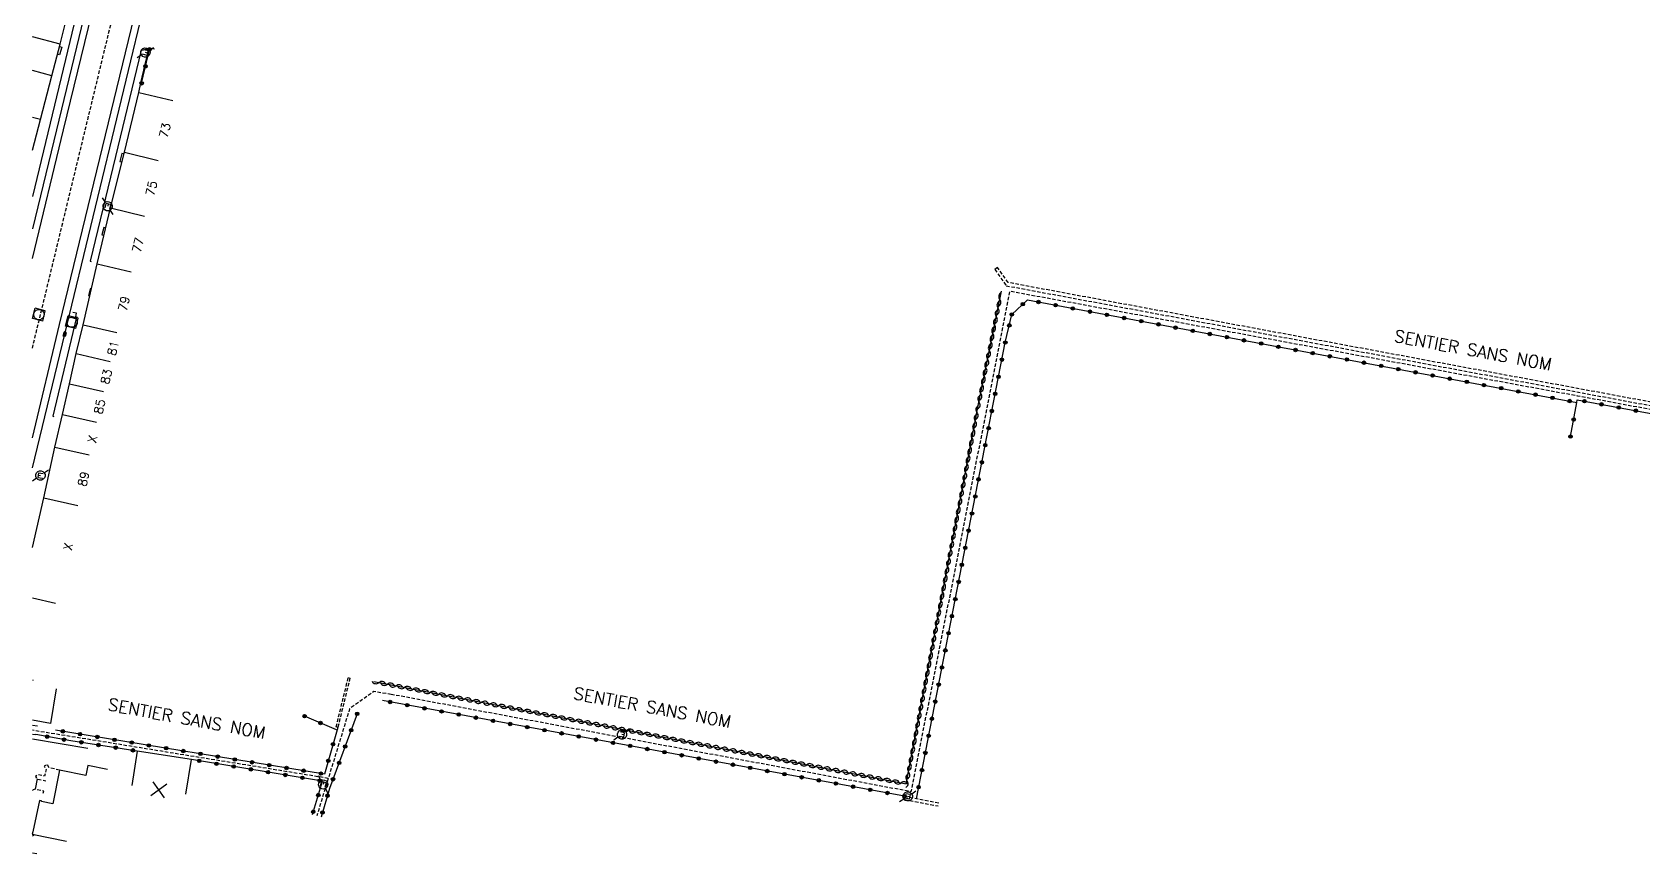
# Model space of a CAD drawing. Header units: millimetres. Extents: x 104999 to 106000, y 137000 to 138000.
# Drawn here: x 105000 to 105231, y 137239.5 to 137357.4 of the extents above; entities that cross this region are included whole.
import ezdxf
from ezdxf.enums import TextEntityAlignment as Align

# ---------------------------------------------------------------- set-up
doc = ezdxf.new("R2010")
doc.units = ezdxf.units.MM
doc.linetypes.add('DASHED', pattern=[0.75, 0.5, -0.25])
doc.layers.get('0').update_dxf_attribs({"linetype": 'CONTINUOUS'})
for name, color, linetype in [('W0001', 6, 'DASHED'), ('W0008', 7, 'CONTINUOUS'), ('W0100', 7, 'CONTINUOUS'), ('W0105', 7, 'CONTINUOUS'), ('W0112', 1, 'DASHED'), ('W0310', 3, 'CONTINUOUS'), ('W0322', 7, 'CONTINUOUS'), ('W0334', 7, 'CONTINUOUS'), ('W0400', 7, 'CONTINUOUS'), ('W0420', 7, 'CONTINUOUS'), ('W0471', 7, 'CONTINUOUS'), ('W0989', 7, 'CONTINUOUS'), ('W0991', 7, 'CONTINUOUS'), ('W1102', 7, 'CONTINUOUS')]:
    doc.layers.add(name, color=color, linetype=linetype)
doc.styles.get("Standard").update_dxf_attribs({"font": 'romans.shx', "width": 0.85})

# ---------------------------------------------------------------- blocks, each defined once
blk = doc.blocks.new('T420')
for p, q in [((0.75, 0.75), (-0.75, 0.75)), ((-0.75, 0.75), (-0.75, -0.75)), ((0.75, 0.75), (0.75, -0.75)), ((0.75, -0.75), (-0.75, -0.75))]:
    blk.add_line(p, q)
blk.add_ellipse((0, 0), major_axis=(-0.53, 0.53), ratio=1, start_param=3.926991, end_param=10.210176)
blk = doc.blocks.new('T471')
for p, q in [((-0.333334, 0.333334), (-0.333334, -0.333334)), ((-0.333334, 0.333334), (0.333334, 0.333334)), ((-0.333334, 0), (0, 0)), ((0.500001, 0.500001), (1.000002, 1.000002)), ((-0.500001, -0.500001), (-1.000002, -1.000002)), ((-0.333334, -0.333334), (0.333334, -0.333334))]:
    blk.add_line(p, q)
blk.add_ellipse((0, 0), major_axis=(0.471405, 0.471405), ratio=1, start_param=5.4977871438, end_param=11.780972451)
blk = doc.blocks.new('T400')
for p, q in [((-0.15, 0.3), (0.15, 0.3)), ((-0.15, -0.25), (-0.15, 0.3)), ((-0.15, 0.15), (0.15, 0.15)), ((-0.15, 0), (0.15, 0)), ((0.15, 0.3), (0.15, -0.25)), ((-0.15, -0.15), (0.15, -0.15)), ((-0.15, -0.25), (-0.15, -0.3)), ((-0.15, -0.3), (0.15, -0.3)), ((0.15, -0.3), (0.15, -0.25))]:
    blk.add_line(p, q)
blk = doc.blocks.new('t322o')
at = {"color": 0, "linetype": 'Continuous'}
for radius in [0.25, 0.15]:
    blk.add_circle((0, 0), radius, dxfattribs=at)
blk = doc.blocks.new('t310o')
at = {"color": 0, "linetype": 'Continuous'}
for centre, start, end in [((-0.5, 0.38), 216.8699, 323.1304), ((0.5, -0.37), 36.8699, 143.1303)]:
    blk.add_arc(centre, 0.625, start, end, dxfattribs=at)
blk = doc.blocks.new('t991o')
at = {"color": 0, "linetype": 'Continuous'}
for p, q in [((-1, 1), (1, -1)), ((-1, -1), (1, 1))]:
    blk.add_line(p, q, dxfattribs=at)

msp = doc.modelspace()

# ---------------------------------------------------------------- linework, layer by layer
at = {"layer": 'W0001', "flags": 128}
for points in [[(105000, 137312.03), (105001, 137316.17), (105012.92, 137365.42), (105018.51, 137388.54), (105024.67, 137414.11), (105036.4, 137463.39), (105049.15, 137517.94), (105051.88, 137529.7), (105057.93, 137556), (105067.32, 137596.39), (105073.05, 137620.97), (105076.84, 137637.18), (105080.68, 137653.46), (105083.25, 137663.97), (105086.12, 137674.95), (105089.97, 137689.5), (105092.85, 137700.66), (105104.48, 137747.78), (105143.95, 137758.27)], [(105273.62, 137295.61), (105257.27, 137298.57), (105221.63, 137305.18), (105140.17, 137320.2), (105132.29, 137280.17), (105126, 137248.4), (105051.46, 137262.36)], [(105051.46, 137262.36), (105048.95, 137262.77), (105045.5, 137260.3), (105040.79, 137244.95)], [(105042.44, 137250.31), (105000, 137257.21)]]:
    msp.add_lwpolyline(points, dxfattribs=at)
at = {"layer": 'W0008', "flags": 128}
for points in [[(105000, 137324.9), (105004.47, 137343.36), (105011.11, 137370.63)], [(105000, 137299.19), (105003.91, 137315.46), (105015.84, 137364.72)]]:
    msp.add_lwpolyline(points, dxfattribs=at)
at = {"layer": 'W0100', "flags": 128}
for points in [[(105000, 137340.44), (105001.14, 137344.85), (105002.79, 137351.15), (105003.97, 137355.68), (105005.29, 137360.83), (105005.47, 137360.78), (105007, 137367.3), (105008.49, 137373.54), (105010.26, 137380.96), (105012.21, 137389.03), (105012.78, 137391.47), (105007.91, 137392.61)], [(105000, 137283.44), (105001.62, 137290.57), (105003.24, 137297.85), (105004.31, 137302.53), (105005.3, 137306.91), (105006.29, 137311.26), (105007.26, 137315.42), (105009.27, 137324.13), (105011.22, 137332.19), (105013.19, 137340.19), (105015.26, 137348.76), (105020.12, 137347.59)], [(105003.3, 137275.41), (105000, 137276.16)], [(105000, 137264.45), (105000.11, 137264.42)], [(105003.42, 137263.14), (105002.58, 137258.21), (105000, 137258.65)], [(105010.76, 137251.58), (105007.95, 137252.15), (105007.67, 137250.73), (105003.88, 137251.49), (105002.91, 137246.64), (105001.31, 137247), (105001.32, 137247.09), (105001.01, 137247.16), (105000.05, 137242.65), (104999.98, 137242.3), (105004.88, 137241.32)]]:
    msp.add_lwpolyline(points, dxfattribs=at)
at = {"layer": 'W0100'}
msp.add_lwpolyline([(105022.03, 137248.06), (105022.82, 137253), (105015.02, 137254.24), (105014.24, 137249.3)], dxfattribs=at)
at = {"layer": 'W0105', "flags": 128}
for points in [[(105003.88, 137355.32), (105004.23, 137355.24), (105003.9, 137354.14), (105003.59, 137354.22)], [(105013.12, 137339.92), (105012.85, 137339.99), (105012.56, 137338.83), (105012.84, 137338.77)], [(105010.52, 137329.3), (105010.23, 137329.37), (105009.97, 137328.33), (105010.27, 137328.25)], [(105008.44, 137320.54), (105008.28, 137320.58), (105008.05, 137319.61), (105008.22, 137319.57)], [(105000.68, 137250.24), (105000.42, 137248.75)]]:
    msp.add_lwpolyline(points, dxfattribs=at)
at = {"layer": 'W0112'}
for points in [[(105254.3, 137300.18), (105139.96, 137321.46), (105138.44, 137323.63), (105138.04, 137323.34), (105139.67, 137321.01), (105254.21, 137299.69)], [(105129.98, 137246.76), (105125.17, 137247.69), (105125.1, 137247.29), (105129.9, 137246.37)]]:
    msp.add_lwpolyline(points, dxfattribs=at)
msp.add_lwpolyline([(105043.57, 137257.69), (105045.3, 137264.77), (105045.54, 137264.71), (105043.81, 137257.63)], close=True, dxfattribs=at)
at = {"layer": 'W0112', "flags": 128}
for points in [[(105003.88, 137251.49), (105002.44, 137251.83), (105002.11, 137252.32), (105001.69, 137252.04), (105001.99, 137251.57), (105001.74, 137250.63), (105000.81, 137250.82), (105000.46, 137250.59), (105000.68, 137250.24), (105001.95, 137249.96)], [(105001.55, 137248.17), (105001.62, 137248.47), (105000.42, 137248.75), (105000.1, 137248.65), (105000, 137248.53)], [(105000, 137242.63), (105000.05, 137242.65)], [(105000.32, 137242.23), (105000, 137242.03)]]:
    msp.add_lwpolyline(points, dxfattribs=at)
at = {"layer": 'W0310'}
msp.add_lwpolyline([(105048.96, 137264.2), (105125.34, 137249.53), (105135.71, 137304.04), (105138.99, 137320.25)], dxfattribs=at)
at = {"layer": 'W0310', "flags": 128}
for points in [[(105220.6, 137299.36), (105221.51, 137304.27)], [(105000.63, 137239.49), (105000, 137239.6)]]:
    msp.add_lwpolyline(points, dxfattribs=at)
at = {"layer": 'W0322', "flags": 128}
for points in [[(105015.67, 137350.06), (105016.84, 137355.12), (105017.51, 137355.01)], [(105000, 137256.67), (105000.49, 137256.59)], [(105043.81, 137257.63), (105041.89, 137250.92), (105003.33, 137257.23)]]:
    msp.add_lwpolyline(points, dxfattribs=at)
at = {"layer": 'W0322'}
for points in [[(105126.78, 137247.38), (105139.53, 137312.85), (105140.48, 137316.89), (105142.71, 137318.96), (105221.51, 137304.27), (105221.53, 137304.64), (105257.18, 137298.04)], [(105125.08, 137247.77), (105050.21, 137261.47)], [(105043.63, 137257.27), (105039.04, 137259.24)], [(105046.58, 137259.57), (105042.63, 137248.84), (105041.41, 137244.76)], [(105015.02, 137254.24), (105005.53, 137255.72), (105000.49, 137256.59)], [(105040.16, 137245.14), (105041.6, 137249.93), (105022.82, 137253)]]:
    msp.add_lwpolyline(points, dxfattribs=at)
at = {"layer": 'W0334', "flags": 128}
for points in [[(105000, 137294.86), (105004.63, 137314.05), (105016.84, 137364.62), (105022.37, 137387.52), (105028.53, 137413.11), (105040.29, 137462.52), (105053.03, 137517.13), (105055.84, 137529.09), (105061.8, 137554.95), (105068.52, 137583.83), (105071.18, 137595.3), (105077.2, 137621.15), (105080.74, 137636.17), (105084.64, 137652.7), (105088.56, 137668.61), (105093.85, 137688.51), (105096.6, 137699.17), (105101.69, 137719.84)], [(105011.26, 137380.85), (105011.42, 137380.81), (105006.01, 137358.64), (105000, 137333.79)], [(105016.84, 137355.12), (105015.74, 137354.75), (105015.61, 137354.79), (105011.93, 137339.57), (105008.29, 137324.53), (105008.41, 137324.5)], [(105015.26, 137348.76), (105015.54, 137350.11), (105016.62, 137354.55), (105016.68, 137354.56)], [(105015.54, 137350.11), (105015.67, 137350.06)], [(105005.64, 137316.43), (105006.17, 137316.3), (105006.35, 137317.07), (105005.82, 137317.18)], [(105006.48, 137316.44), (105006.33, 137316.48), (105002.91, 137302.29), (105003.07, 137302.26)], [(105000, 137257.96), (105000.74, 137257.83)], [(105000, 137255.98), (105007.97, 137254.66)]]:
    msp.add_lwpolyline(points, dxfattribs=at)
msp.add_lwpolyline([(105056.89, 137650.08), (105071.83, 137645.05, -0.371258), (105073.6, 137640.99), (105073.48, 137640.5), (105069.45, 137623.2), (105065.62, 137606.85), (105059.39, 137579.93), (105057.07, 137569.91), (105048.72, 137533.9), (105045.23, 137518.79), (105038.81, 137491.28), (105032.51, 137464.43), (105022.83, 137423.73), (105014.54, 137389.19), (105009.86, 137369.92), (105003.44, 137343.4), (105000, 137329.17)], format="xyb", dxfattribs=at)
at = {"layer": 'W1102'}
for p, q in [((105003.97, 137355.68), (105000, 137356.72)), ((105002.79, 137351.15), (105000, 137351.88)), ((105001.14, 137344.85), (105000, 137345.15)), ((105013.19, 137340.19), (105018.04, 137339)), ((105011.22, 137332.19), (105016.08, 137331.01)), ((105009.27, 137324.13), (105014.15, 137323)), ((105007.26, 137315.42), (105012.13, 137314.3)), ((105006.29, 137311.26), (105011.16, 137310.14)), ((105005.3, 137306.91), (105010.18, 137305.81)), ((105004.31, 137302.53), (105009.18, 137301.41)), ((105003.24, 137297.85), (105008.12, 137296.76)), ((105001.62, 137290.57), (105006.5, 137289.46))]:
    msp.add_line(p, q, dxfattribs=at)

# ---------------------------------------------------------------- block references
at = {"layer": 'W0310'}
for p, rotation in [((105138.75, 137319.02), 78.55456384237733), ((105138.25, 137316.57), 78.55456384237733), ((105138.5, 137317.8), 78.55456384237733), ((105137.75, 137314.12), 78.55456384237733), ((105138, 137315.35), 78.55456384237733), ((105137.26, 137311.67), 78.55456384237733), ((105137.51, 137312.9), 78.55456384237733), ((105136.76, 137309.22), 78.55456384237733), ((105137.01, 137310.45), 78.55456384237733), ((105136.27, 137306.77), 78.55456384237733), ((105136.51, 137308), 78.55456384237733), ((105135.77, 137304.32), 78.55456384237733), ((105136.02, 137305.55), 78.55456384237733), ((105135.48, 137302.8), 259.2297110496317), ((105135.01, 137300.34), 259.2297110496317), ((105135.24, 137301.57), 259.2297110496317), ((105134.54, 137297.88), 259.2297110496317), ((105134.78, 137299.11), 259.2297110496317), ((105134.07, 137295.43), 259.2297110496317), ((105134.31, 137296.66), 259.2297110496317), ((105133.61, 137292.97), 259.2297110496317), ((105133.84, 137294.2), 259.2297110496317), ((105133.14, 137290.52), 259.2297110496317), ((105133.37, 137291.75), 259.2297110496317), ((105132.67, 137288.06), 259.2297110496317), ((105132.91, 137289.29), 259.2297110496317), ((105132.21, 137285.61), 259.2297110496317), ((105132.44, 137286.83), 259.2297110496317), ((105131.97, 137284.38), 259.2297110496317), ((105131.5, 137281.92), 259.2297110496317), ((105131.74, 137283.15), 259.2297110496317), ((105131.04, 137279.47), 259.2297110496317), ((105131.27, 137280.69), 259.2297110496317), ((105130.57, 137277.01), 259.2297110496317), ((105130.8, 137278.24), 259.2297110496317), ((105130.1, 137274.55), 259.2297110496317), ((105130.34, 137275.78), 259.2297110496317), ((105129.64, 137272.1), 259.2297110496317), ((105129.87, 137273.33), 259.2297110496317), ((105129.17, 137269.64), 259.2297110496317), ((105129.4, 137270.87), 259.2297110496317), ((105128.7, 137267.19), 259.2297110496317), ((105128.94, 137268.41), 259.2297110496317), ((105128.23, 137264.73), 259.2297110496317), ((105128.47, 137265.96), 259.2297110496317), ((105049.7, 137264.06), 169.1286221435129), ((105050.93, 137263.82), 169.1286221435129), ((105052.15, 137263.58), 169.1286221435129), ((105053.38, 137263.35), 169.1286221435129), ((105054.61, 137263.11), 169.1286221435129), ((105128, 137263.5), 259.2297110496317), ((105055.84, 137262.88), 169.1286221435129), ((105057.06, 137262.64), 169.1286221435129), ((105058.29, 137262.41), 169.1286221435129), ((105059.52, 137262.17), 169.1286221435129), ((105060.75, 137261.93), 169.1286221435129), ((105061.97, 137261.7), 169.1286221435129), ((105063.2, 137261.46), 169.1286221435129), ((105064.43, 137261.23), 169.1286221435129), ((105065.66, 137260.99), 169.1286221435129), ((105066.89, 137260.76), 169.1286221435129), ((105127.53, 137261.05), 259.2297110496317), ((105127.77, 137262.27), 259.2297110496317), ((105068.11, 137260.52), 169.1286221435129), ((105069.34, 137260.28), 169.1286221435129), ((105070.57, 137260.05), 169.1286221435129), ((105071.8, 137259.81), 169.1286221435129), ((105073.02, 137259.58), 169.1286221435129), ((105074.25, 137259.34), 169.1286221435129), ((105075.48, 137259.1), 169.1286221435129), ((105076.71, 137258.87), 169.1286221435129), ((105077.93, 137258.63), 169.1286221435129), ((105079.16, 137258.4), 169.1286221435129), ((105127.07, 137258.59), 259.2297110496317), ((105127.3, 137259.82), 259.2297110496317), ((105080.39, 137258.16), 169.1286221435129), ((105081.62, 137257.93), 169.1286221435129), ((105082.84, 137257.69), 169.1286221435129), ((105084.07, 137257.45), 169.1286221435129), ((105085.3, 137257.22), 169.1286221435129), ((105086.53, 137256.98), 169.1286221435129), ((105087.75, 137256.75), 169.1286221435129), ((105088.98, 137256.51), 169.1286221435129), ((105090.21, 137256.28), 169.1286221435129), ((105126.6, 137256.13), 259.2297110496317), ((105126.83, 137257.36), 259.2297110496317), ((105091.44, 137256.04), 169.1286221435129), ((105092.66, 137255.8), 169.1286221435129), ((105093.89, 137255.57), 169.1286221435129), ((105095.12, 137255.33), 169.1286221435129), ((105096.35, 137255.1), 169.1286221435129), ((105097.57, 137254.86), 169.1286221435129), ((105098.8, 137254.63), 169.1286221435129), ((105100.03, 137254.39), 169.1286221435129), ((105101.26, 137254.15), 169.1286221435129), ((105102.48, 137253.92), 169.1286221435129), ((105126.13, 137253.68), 259.2297110496317), ((105126.37, 137254.91), 259.2297110496317), ((105103.71, 137253.68), 169.1286221435129), ((105104.94, 137253.45), 169.1286221435129), ((105106.17, 137253.21), 169.1286221435129), ((105107.39, 137252.98), 169.1286221435129), ((105108.62, 137252.74), 169.1286221435129), ((105109.85, 137252.5), 169.1286221435129), ((105111.08, 137252.27), 169.1286221435129), ((105112.31, 137252.03), 169.1286221435129), ((105113.53, 137251.8), 169.1286221435129), ((105114.76, 137251.56), 169.1286221435129), ((105125.67, 137251.22), 259.2297110496317), ((105125.9, 137252.45), 259.2297110496317), ((105115.99, 137251.32), 169.1286221435129), ((105117.22, 137251.09), 169.1286221435129), ((105118.44, 137250.85), 169.1286221435129), ((105119.67, 137250.62), 169.1286221435129), ((105120.9, 137250.38), 169.1286221435129), ((105122.13, 137250.15), 169.1286221435129), ((105123.35, 137249.91), 169.1286221435129), ((105124.58, 137249.67), 169.1286221435129), ((105125.43, 137249.99), 259.2297110496317)]:
    msp.add_blockref('t310o', p, dxfattribs=dict(at, rotation=rotation))
at = {"layer": 'W0322'}
for p, rotation in [((105016.79, 137354.93), 77.01721357262392), ((105016.23, 137352.5), 77.01721357262392), ((105015.67, 137350.06), 77.01721357262392), ((105144.29, 137318.67), 349.4414996833978), ((105140.48, 137316.89), 78.01612042193591), ((105142.06, 137318.36), 42.8550064955939), ((105146.75, 137318.21), 349.4414996833978), ((105149.21, 137317.75), 349.4414996833978), ((105151.67, 137317.29), 349.4414996833978), ((105154.12, 137316.83), 349.4414996833978), ((105156.58, 137316.37), 349.4414996833978), ((105140.11, 137315.32), 258.9822033897919), ((105159.04, 137315.92), 349.4414996833978), ((105161.5, 137315.46), 349.4414996833978), ((105163.95, 137315), 349.4414996833978), ((105166.41, 137314.54), 349.4414996833978), ((105168.87, 137314.08), 349.4414996833978), ((105139.53, 137312.85), 258.9822033897919), ((105171.33, 137313.63), 349.4414996833978), ((105173.78, 137313.17), 349.4414996833978), ((105176.24, 137312.71), 349.4414996833978), ((105178.7, 137312.25), 349.4414996833978), ((105181.16, 137311.79), 349.4414996833978), ((105139.05, 137310.4), 258.9822033897919), ((105183.62, 137311.34), 349.4414996833978), ((105186.07, 137310.88), 349.4414996833978), ((105188.53, 137310.42), 349.4414996833978), ((105190.99, 137309.96), 349.4414996833978), ((105193.45, 137309.5), 349.4414996833978), ((105138.57, 137307.94), 258.9822033897919), ((105195.9, 137309.04), 349.4414996833978), ((105198.36, 137308.59), 349.4414996833978), ((105200.82, 137308.13), 349.4414996833978), ((105203.28, 137307.67), 349.4414996833978), ((105205.73, 137307.21), 349.4414996833978), ((105138.09, 137305.49), 258.9822033897919), ((105208.19, 137306.75), 349.4414996833978), ((105210.65, 137306.3), 349.4414996833978), ((105213.11, 137305.84), 349.4414996833978), ((105215.57, 137305.38), 349.4414996833978), ((105218.02, 137304.92), 349.4414996833978), ((105137.61, 137303.04), 258.9822033897919), ((105220.48, 137304.46), 349.4414996833978), ((105222.59, 137304.44), 349.513658724427), ((105225.05, 137303.98), 349.513658724427), ((105227.51, 137303.53), 349.513658724427), ((105229.97, 137303.07), 349.513658724427), ((105137.14, 137300.58), 258.9822033897919), ((105221.06, 137301.81), 79.44149968332118), ((105136.66, 137298.13), 258.9822033897919), ((105220.6, 137299.36), 79.44149968332118), ((105136.18, 137295.67), 258.9822033897919), ((105135.7, 137293.22), 258.9822033897919), ((105135.23, 137290.77), 258.9822033897919), ((105134.75, 137288.31), 258.9822033897919), ((105134.27, 137285.86), 258.9822033897919), ((105133.79, 137283.4), 258.9822033897919), ((105133.31, 137280.95), 258.9822033897919), ((105132.84, 137278.5), 258.9822033897919), ((105132.36, 137276.04), 258.9822033897919), ((105131.88, 137273.59), 258.9822033897919), ((105131.4, 137271.14), 258.9822033897919), ((105130.93, 137268.68), 258.9822033897919), ((105130.45, 137266.23), 258.9822033897919), ((105129.97, 137263.77), 258.9822033897919), ((105051.31, 137261.27), 169.6282397956819), ((105053.77, 137260.82), 169.6282397956819), ((105129.49, 137261.32), 258.9822033897919), ((105039.04, 137259.24), 156.7498327442308), ((105046.58, 137259.57), 249.7792182056618), ((105056.23, 137260.37), 169.6282397956819), ((105058.69, 137259.92), 169.6282397956819), ((105061.15, 137259.47), 169.6282397956819), ((105063.61, 137259.02), 169.6282397956819), ((105066.07, 137258.57), 169.6282397956819), ((105129.01, 137258.87), 258.9822033897919), ((105002.12, 137256.3), 171.1262383887589), ((105004.37, 137257.06), 170.7023027695236), ((105006.84, 137256.66), 170.7023027695236), ((105009.31, 137256.25), 170.7023027695236), ((105041.33, 137258.25), 156.7498327442308), ((105045.72, 137257.22), 249.7792182056618), ((105068.52, 137258.12), 169.6282397956819), ((105070.98, 137257.67), 169.6282397956819), ((105073.44, 137257.22), 169.6282397956819), ((105075.9, 137256.77), 169.6282397956819), ((105078.36, 137256.32), 169.6282397956819), ((105128.54, 137256.41), 258.9822033897919), ((105004.54, 137255.87), 171.1262383887589), ((105007.01, 137255.49), 171.1262383887589), ((105009.48, 137255.1), 171.1262383887589), ((105011.77, 137255.85), 170.7023027695236), ((105011.95, 137254.72), 171.1262383887589), ((105014.24, 137255.45), 170.7023027695236), ((105014.42, 137254.33), 171.1262383887589), ((105016.71, 137255.04), 170.7023027695236), ((105019.18, 137254.64), 170.7023027695236), ((105021.64, 137254.23), 170.7023027695236), ((105043.12, 137255.23), 253.992237040852), ((105044.85, 137254.88), 249.7792182056618), ((105080.82, 137255.87), 169.6282397956819), ((105083.28, 137255.42), 169.6282397956819), ((105085.74, 137254.97), 169.6282397956819), ((105088.2, 137254.52), 169.6282397956819), ((105090.66, 137254.07), 169.6282397956819), ((105128.06, 137253.96), 258.9822033897919), ((105023.93, 137252.82), 170.7023027693849), ((105024.11, 137253.83), 170.7023027695236), ((105026.4, 137252.41), 170.7023027693849), ((105026.58, 137253.43), 170.7023027695236), ((105028.87, 137252.01), 170.7023027693849), ((105029.04, 137253.02), 170.7023027695236), ((105031.33, 137251.61), 170.7023027693849), ((105031.51, 137252.62), 170.7023027695236), ((105033.98, 137252.21), 170.7023027695236), ((105036.45, 137251.81), 170.7023027695236), ((105042.44, 137252.83), 253.992237040852), ((105043.99, 137252.53), 249.7792182056618), ((105093.12, 137253.62), 169.6282397956819), ((105095.57, 137253.17), 169.6282397956819), ((105098.03, 137252.72), 169.6282397956819), ((105100.49, 137252.27), 169.6282397956819), ((105102.95, 137251.82), 169.6282397956819), ((105033.8, 137251.2), 170.7023027693849), ((105036.27, 137250.8), 170.7023027693849), ((105038.73, 137250.4), 170.7023027693849), ((105038.91, 137251.41), 170.7023027695236), ((105041.2, 137249.99), 170.7023027693849), ((105041.38, 137251), 170.7023027695236), ((105043.12, 137250.18), 249.7792182056618), ((105105.41, 137251.37), 169.6282397956819), ((105107.87, 137250.92), 169.6282397956819), ((105110.33, 137250.47), 169.6282397956819), ((105112.79, 137250.02), 169.6282397956819), ((105115.25, 137249.57), 169.6282397956819), ((105127.58, 137251.5), 258.9822033897919), ((105041, 137247.92), 73.22465781417388), ((105042.32, 137247.82), 253.4186287004329), ((105117.71, 137249.12), 169.6282397956819), ((105120.17, 137248.67), 169.6282397956819), ((105122.63, 137248.22), 169.6282397956819), ((105125.08, 137247.77), 169.6282397956819), ((105127.1, 137249.05), 258.9822033897919), ((105040.28, 137245.53), 73.22465781417388), ((105041.61, 137245.42), 253.4186287004329)]:
    msp.add_blockref('t322o', p, dxfattribs=dict(at, rotation=rotation))
at = {"layer": 'W0400', "rotation": 166.4461166229398}
msp.add_blockref('T400', (105004.63, 137314.05), dxfattribs=at)
at = {"layer": 'W0420'}
for p, rotation in [((105000.94, 137316.85), 255.48827398451), ((105005.67, 137315.78), 256.92330193023)]:
    msp.add_blockref('T420', p, dxfattribs=dict(at, rotation=rotation))
at = {"layer": 'W0471'}
for p, rotation in [((105016.21, 137354.47), 166.823988877191), ((105010.8, 137332.42), 256.40975933021), ((105001.16, 137293.78), 349.910743726062), ((105084.55, 137256.6), 169.1089777547319), ((105041.71, 137249.43), 253.4186287004329), ((105125.55, 137247.72), 169.1089777547319)]:
    msp.add_blockref('T471', p, dxfattribs=dict(at, rotation=rotation))
at = {"layer": 'W0991', "rotation": 80.98450589721877}
msp.add_blockref('t991o', (105018.14, 137248.68), dxfattribs=at)

# ---------------------------------------------------------------- texts
at = {"layer": 'W0989'}
for p in [(105206.62, 137311.76), (105022.14, 137258.89), (105088.9, 137260.49)]:
    msp.add_text('SENTIER SANS NOM', height=1.75, rotation=349.5562, dxfattribs=at).set_placement(p, align=Align.MIDDLE)
at = {"layer": 'W0991'}
for s, rotation, p in [('73', 76.6125, (105019, 137343.3)), ('75', 76.6125, (105017.07, 137334.99)), ('77', 76.6125, (105015.14, 137326.83)), ('79', 76.6125, (105013.13, 137318.44)), ('81', 76.6125, (105011.57, 137312.06)), ('83', 76.6125, (105010.61, 137307.97)), ('85', 77.2712, (105009.64, 137303.67)), ('X', 77.1104, (105008.6, 137298.99)), ('89', 77.2712, (105007.34, 137293.28)), ('X', 77.1104, (105005.11, 137283.55))]:
    msp.add_text(s, height=1.25, rotation=rotation, dxfattribs=at).set_placement(p, align=Align.MIDDLE)

doc.saveas('drawing.dxf')
